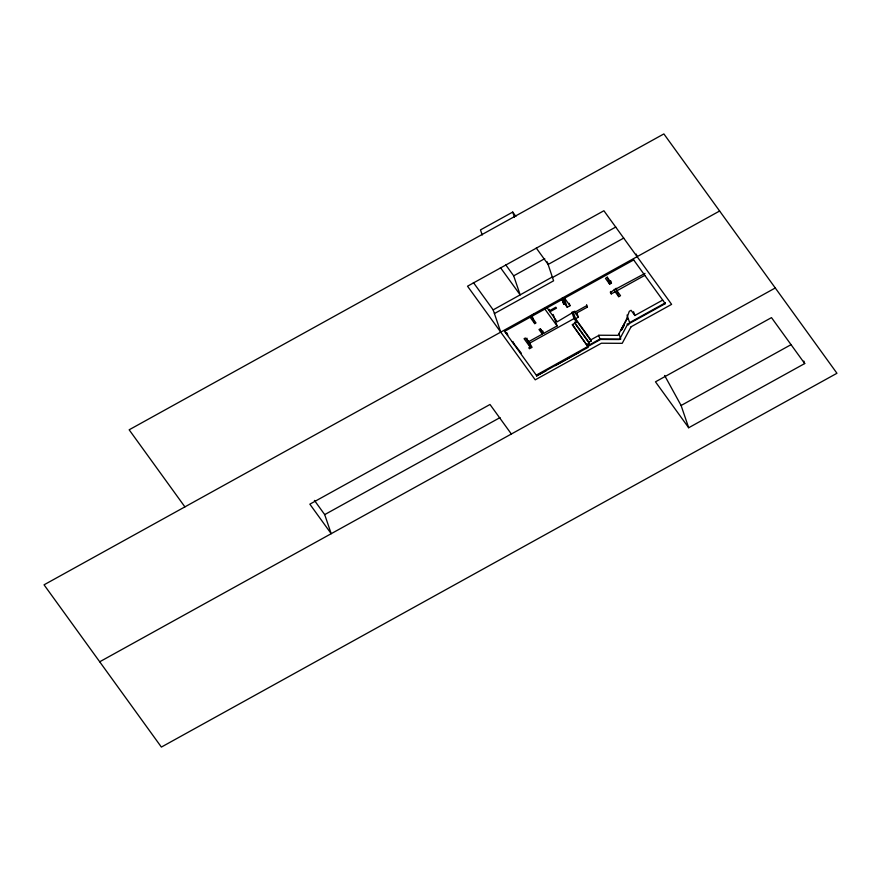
<?xml version="1.0" encoding="UTF-8"?>
<svg xmlns="http://www.w3.org/2000/svg" width="881" height="881" viewBox="0 0 881 881"><rect width="100%" height="100%" fill="white"/><g stroke="black" fill="none" stroke-linecap="round" stroke-linejoin="round"><path stroke-width="1.32" d="M626.82 318.889L627.602 318.922L627.041 318.493M627.14 318.812L620.665 330.419M621.127 330.529L624.31 324.56M621.865 329.648L624.42 324.88M665.023 302.877L665.276 303.648L627.459 324.571L619.464 339.526L600.589 339.438L536.463 375.02L536.727 375.791L588.244 347.279L572.606 324.637M628.362 324.968L629.618 322.611L665.408 302.811M515.892 216.44L512.731 212.068L480.475 229.908L482.215 234.996M500.419 267.582L520.186 294.915L513.689 275.841L544.744 258.662M615.753 227.034L548.136 264.443L536.276 248.046M552.299 276.997L493.162 309.87L473.394 282.537M552.475 277.504L623.726 238.079M494.417 313.559L553.598 280.808L547.255 261.866M719.623 211.011L44.05 584.819L161.377 747.077L836.95 373.269L663.878 133.923L129.155 429.796L184.9 506.883M532.047 315.277L534.293 314.032M536.727 375.791L504.604 331.366L633.681 259.95L633.428 259.179M562.32 297.943L563.708 304.143L564.611 303.648L562.574 297.657M587.076 344.647L589.323 343.403L588.937 342.257L591.184 341.013L590.799 339.868L575.524 318.735L578.31 317.193L575.7 313.581L587.418 307.106L586.471 305.795L574.753 312.27L574.28 311.621L557.188 321.807L549.931 311.775L556.506 308.141L555.845 307.216L549.259 310.85L546.892 307.579M529.657 316.598L534.734 323.624L535.989 322.92L530.913 315.905M564.611 303.648L567.221 307.26L570.007 305.718L569.203 303.328M611.458 283.153L607.284 277.372L605.478 278.374L609.652 284.145L611.458 283.153L610.643 280.764M645.013 273.396L613.925 290.047L610.335 292.591L611.282 293.902L615.158 291.754L614.299 289.232M615.158 291.754L618.715 296.677L620.521 295.675L616.964 290.763L644.804 275.357M528.358 340.848L532.069 347.323L529.459 348.766L528.798 347.852L530.142 347.103L524.074 338.7L525.329 338.007L528.182 341.938L542.322 334.119L540.593 329.031M542.322 334.119L538.996 329.527L540.262 328.822L543.588 333.425L557.089 325.948L553.202 314.495M529.228 343.392L574.082 318.57L571.912 312.204M573.079 311.555L576.692 322.171L572.187 324.671L587.99 346.519L587.153 344.064M590.799 339.868L599.168 335.232L618.033 335.331L626.028 320.376L629.298 311.312L631.093 310.31L634.849 315.497L662.688 300.091M588.475 345.374L599.939 339.031L620.786 339.13L619.068 334.086M536.705 375.912L546.132 370.692M555.327 365.604L579.83 352.048M511.354 434.014L490.001 404.489L309.848 504.163L331.201 533.688L324.704 514.614L500.056 417.583M99.696 661.785L775.28 287.977M803.857 361.078L804.705 363.556L688.678 427.748L681.101 405.491L791.149 344.603M804.705 363.556L771.492 317.623L655.475 381.825L688.678 427.748M633.681 259.95L665.276 303.648M564.402 297.954L570.007 305.718M561.571 299.452L563.95 302.734M575.91 319.88L591.184 341.013M574.082 318.57L576.692 322.171M574.467 322.248L588.937 342.257M574.853 323.382L589.323 343.403M544.425 308.427L557.089 325.948M505.782 264.906L513.689 275.841M521.354 353.259L512.268 341.564M314.418 500.397L324.704 514.614M664.604 375.46L681.101 405.491M636.236 254.08L637.117 256.668M633.56 311.709L634.849 315.497M627.041 315.035L629.618 322.611M616.105 288.23L616.964 290.763M616.127 289.078L618.715 296.677M627.195 323.812L627.459 324.571M607.218 276.997L609.652 284.145M610.456 291.457L611.282 293.902M600.335 338.667L600.589 339.438M598.651 335.243L599.939 339.031M586.581 304.672L587.418 307.106M577.088 313.603L578.31 317.193M574.841 311.059L575.7 313.581M563.972 297.734L567.221 307.26M562.496 300.575L563.708 304.143M549.116 309.374L549.931 311.775M512.731 212.068L514.482 217.233M542.718 330.882L543.588 333.425M532.278 316.4L534.734 323.624M528.413 342.015L530.142 347.103M526.882 338.128L528.182 341.938M513.205 341.905L514.075 344.46M506.927 332.886L507.764 335.331L504.339 330.606L504.604 331.366M493.118 309.738L500.738 332.126M631.049 326.807L622.217 343.326L601.371 343.227L535.23 379.832L467.525 286.204L603.903 210.746L671.608 304.363L631.049 326.807"/></g></svg>
